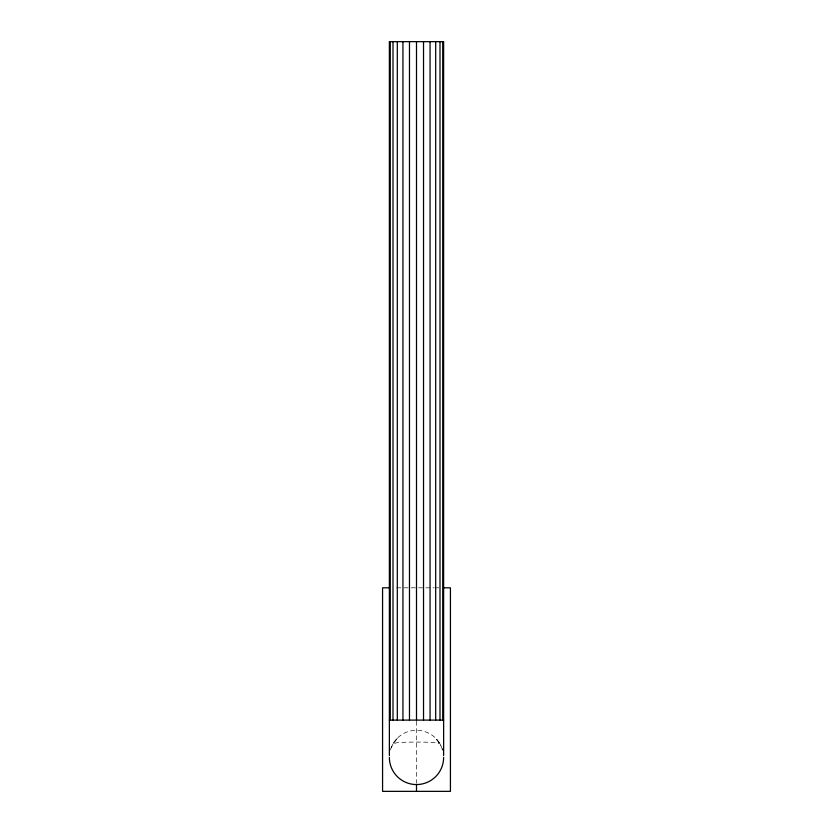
<?xml version="1.0" encoding="UTF-8"?>
<svg xmlns="http://www.w3.org/2000/svg" width="833" height="833" viewBox="0 0 833 833"><rect width="100%" height="100%" fill="white"/><g stroke="black" fill="none" stroke-linecap="round" stroke-linejoin="round"><path stroke-width="0.62" stroke-dasharray="4.17 3.12" d="M397.31 738.236L392.999 743.859L390.281 750.408A27.135 27.135 0 0 1 442.385 749.273M396.373 739.465L392.947 743.859L397.31 742.599A27.104 1.77 0 0 1 435.69 742.599L440.053 743.859L442.719 750.408M396.654 587.817L434.087 587.817M435.065 587.817L438.897 587.817M436.627 739.465L440.053 743.859L435.69 738.236M416.5 721.222L416.5 783.27"/><path stroke-width="1.25" d="M388.98 587.817L382.576 587.817L382.576 791.35L450.424 791.35L450.424 587.817L444.02 587.817M389.365 720.108L443.635 720.108M443.635 755.614L443.635 41.65L389.365 41.65L389.365 755.614M442.719 41.65L442.719 720.108M440.001 41.65L440.001 720.108M435.69 41.65L435.69 720.108M430.067 41.65L430.067 720.108M423.528 41.65L423.528 720.108M416.5 41.65L416.5 720.108M443.635 757.426A27.135 27.135 0 0 1 416.5 784.561L416.5 791.35M409.472 41.65L409.472 720.108M402.933 41.65L402.933 720.108M397.31 41.65L397.31 720.108M392.999 41.65L392.999 720.108M390.281 41.65L390.281 720.108M416.5 784.561A27.135 27.135 0 0 1 389.365 757.426"/></g></svg>
